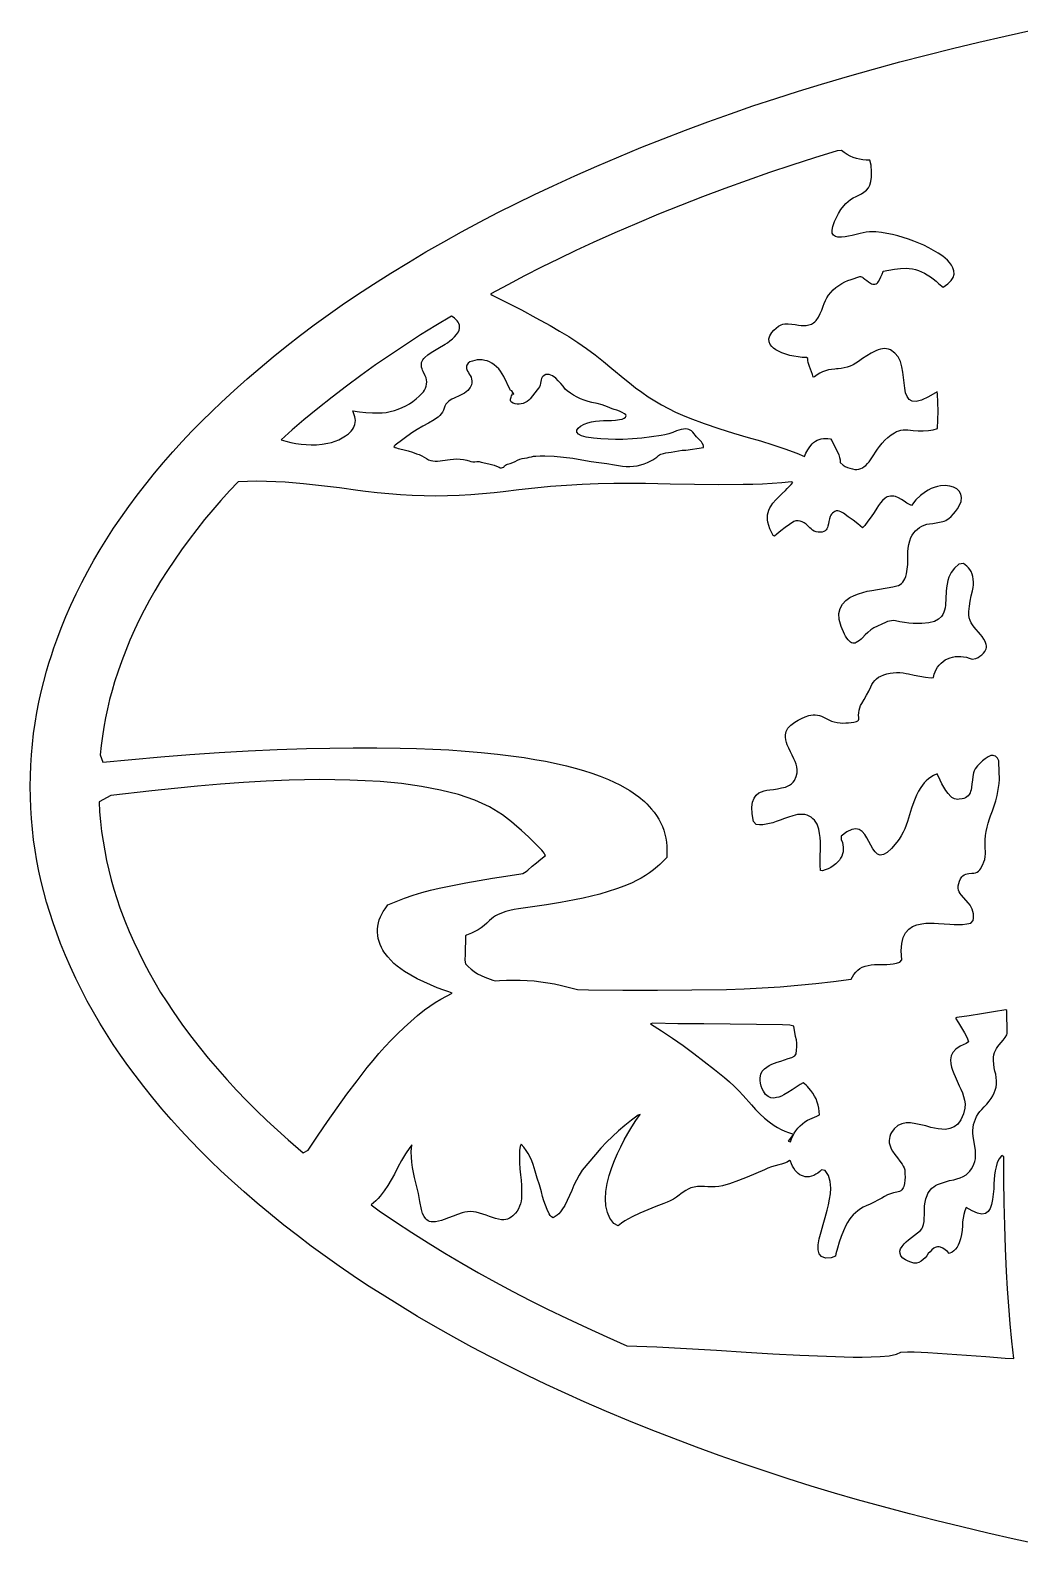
# Model space of a CAD drawing. Extents: x 0.2 to 24.2, y 0.4 to 12.4.
# Drawn here: x 0.17 to 7.4, y 0.86 to 11.92 of the extents above; entities that cross this region are included whole.
import ezdxf

# ---------------------------------------------------------------- set-up
doc = ezdxf.new("R2010")
doc.units = 0
doc.linetypes.add('0', pattern=[0])
doc.layers.add('1', color=7, linetype='0')

msp = doc.modelspace()

# ---------------------------------------------------------------- linework, layer by layer
at = {"layer": '1'}
msp.add_lwpolyline([(7.553852, 0.863081), (7.361958, 0.904371), (7.170307, 0.947523), (6.979145, 0.992567), (6.788471, 1.039503), (6.598286, 1.08827), (6.408344, 1.138929), (6.219135, 1.19142), (6.049213, 1.240522), (5.87978, 1.291548), (5.710835, 1.344526), (5.542622, 1.399427), (5.374897, 1.456282), (5.208149, 1.515028), (5.041889, 1.575666), (4.876362, 1.638227), (4.711323, 1.702711), (4.54726, 1.769026), (4.384174, 1.837263), (4.221577, 1.907331), (4.082661, 1.969252), (3.944721, 2.033064), (3.807514, 2.098707), (3.671284, 2.166243), (3.53603, 2.235579), (3.401752, 2.306746), (3.268208, 2.379744), (3.135883, 2.454542), (3.004536, 2.531111), (2.874165, 2.609449), (2.745014, 2.689558), (2.639057, 2.757338), (2.534321, 2.826765), (2.430805, 2.89781), (2.328266, 2.970503), (2.226704, 3.044813), (2.126606, 3.12071), (2.027485, 3.198164), (1.929829, 3.277174), (1.833393, 3.35774), (1.738178, 3.439772), (1.644184, 3.523329), (1.567524, 3.594221), (1.492085, 3.666487), (1.41811, 3.740156), (1.3456, 3.815168), (1.274311, 3.891493), (1.204487, 3.96913), (1.136127, 4.048018), (1.069233, 4.128187), (1.003803, 4.209547), (0.939838, 4.292097), (0.88686, 4.364302), (0.833149, 4.439619), (0.780903, 4.516188), (0.730854, 4.593916), (0.68227, 4.672804), (0.635639, 4.75279), (0.590961, 4.833815), (0.548237, 4.915876), (0.507221, 4.998915), (0.468159, 5.082869), (0.431293, 5.167707), (0.396137, 5.253401), (0.367573, 5.328993), (0.341206, 5.404799), (0.316547, 5.480726), (0.293842, 5.556837), (0.273335, 5.631758), (0.254536, 5.707197), (0.237934, 5.783064), (0.223042, 5.859327), (0.210346, 5.935957), (0.19936, 6.012892), (0.190571, 6.090101), (0.183735, 6.167463), (0.178608, 6.245008), (0.175678, 6.322645), (0.174702, 6.400343), (0.175678, 6.478041), (0.178608, 6.555677), (0.183735, 6.633223), (0.190571, 6.710585), (0.19936, 6.787794), (0.210346, 6.864698), (0.223042, 6.941359), (0.237934, 7.017622), (0.254536, 7.093489), (0.273335, 7.168928), (0.293842, 7.243849), (0.310688, 7.301283), (0.328754, 7.358412), (0.347797, 7.415205), (0.367573, 7.471693), (0.400532, 7.557447), (0.4352, 7.642408), (0.472065, 7.726515), (0.510883, 7.809767), (0.551655, 7.892073), (0.594379, 7.973402), (0.639057, 8.053694), (0.685444, 8.132948), (0.73354, 8.211073), (0.783833, 8.288069), (0.83559, 8.363844), (0.895161, 8.447218), (0.956196, 8.529402), (1.01894, 8.610426), (1.083149, 8.690199), (1.149067, 8.76869), (1.21645, 8.84593), (1.285053, 8.921858), (1.355366, 8.996412), (1.427143, 9.069593), (1.500141, 9.141401), (1.57143, 9.209608), (1.664204, 9.294783), (1.758198, 9.378401), (1.853657, 9.460463), (1.950336, 9.540907), (2.048481, 9.619764), (2.147846, 9.696974), (2.248432, 9.772505), (2.350483, 9.846388), (2.45351, 9.918562), (2.557758, 9.988997), (2.683002, 10.070814), (2.809467, 10.150862), (2.936909, 10.22917), (3.065571, 10.305677), (3.19521, 10.380354), (3.325825, 10.45323), (3.457661, 10.524275), (3.590229, 10.593489), (3.723774, 10.660841), (3.858295, 10.726301), (3.993793, 10.7899), (4.152973, 10.862165), (4.312885, 10.93257), (4.473774, 11.001051), (4.635395, 11.067671), (4.797749, 11.132368), (4.960835, 11.195143), (5.124653, 11.255995), (5.289204, 11.314924), (5.454487, 11.371931), (5.620258, 11.426954), (5.786762, 11.480055), (5.953999, 11.531172), (6.144428, 11.587233), (6.335102, 11.641371), (6.526752, 11.693525), (6.718647, 11.743757), (6.91103, 11.792006), (7.103901, 11.83827), (7.297504, 11.882582), (7.491352, 11.924879)], dxfattribs=at)
for points in [[(3.539692, 10.000257), (3.538227, 9.99684), (3.549702, 9.99095), (3.656879, 9.937056), (3.763325, 9.881849), (3.869038, 9.8253), (3.974018, 9.767408), (4.041889, 9.728254), (4.108784, 9.687208), (4.174458, 9.644331), (4.238667, 9.599653), (4.301899, 9.553205), (4.363667, 9.505018), (4.424213, 9.455122), (4.519428, 9.376051), (4.551899, 9.349928), (4.596577, 9.314344), (4.642475, 9.280409), (4.68935, 9.248121), (4.73769, 9.217543), (4.787006, 9.188734), (4.837055, 9.161695), (4.888325, 9.136488), (4.940327, 9.113142), (4.993305, 9.091658), (5.098774, 9.053205), (5.205219, 9.017042), (5.312153, 8.983168), (5.420063, 8.951582), (5.509663, 8.925489), (5.59853, 8.897627), (5.686909, 8.868055), (5.774799, 8.836744), (5.830952, 8.812574), (5.841694, 8.836958), (5.854633, 8.860395), (5.869282, 8.882673), (5.885883, 8.903639), (5.897602, 8.914167), (5.910297, 8.923262), (5.923969, 8.93083), (5.938618, 8.93675), (5.95351, 8.940962), (5.969135, 8.943373), (5.98476, 8.944014), (6.000385, 8.942823), (6.020405, 8.940321), (6.029438, 8.929762), (6.040424, 8.907209), (6.051655, 8.88484), (6.063374, 8.862654), (6.075336, 8.840651), (6.082172, 8.823225), (6.087543, 8.805189), (6.090717, 8.786726), (6.092182, 8.768019), (6.112446, 8.74864), (6.128559, 8.739393), (6.145649, 8.731611), (6.163227, 8.725355), (6.181293, 8.720655), (6.199604, 8.717543), (6.214008, 8.717634), (6.228413, 8.71974), (6.242329, 8.72386), (6.255512, 8.729872), (6.267963, 8.737654), (6.27895, 8.747084), (6.291401, 8.759535), (6.302876, 8.772749), (6.313374, 8.786695), (6.323139, 8.801344), (6.363911, 8.865278), (6.378315, 8.885847), (6.397358, 8.908857), (6.417866, 8.930433), (6.440083, 8.950453), (6.46352, 8.968855), (6.488178, 8.985487), (6.503315, 8.993269), (6.519428, 8.999403), (6.535786, 9.003828), (6.552631, 9.006514), (6.569721, 9.007399), (6.586811, 9.006514), (6.62392, 9.002485), (6.661274, 9.000288), (6.698872, 8.999952), (6.736225, 9.001509), (6.771137, 9.006178), (6.801411, 9.015608), (6.805317, 9.078932), (6.807026, 9.142378), (6.806049, 9.205824), (6.802876, 9.269178), (6.798969, 9.283674), (6.736225, 9.246565), (6.685932, 9.224043), (6.646626, 9.214613), (6.61684, 9.216749), (6.595112, 9.228926), (6.580219, 9.249586), (6.569965, 9.277235), (6.563374, 9.310347), (6.559467, 9.349714), (6.554829, 9.38899), (6.549213, 9.428144), (6.542622, 9.467146), (6.531391, 9.504835), (6.514301, 9.538771), (6.49062, 9.567579), (6.458637, 9.589705), (6.444965, 9.595137), (6.430805, 9.598555), (6.416157, 9.599836), (6.401752, 9.599012), (6.387348, 9.596052), (6.369526, 9.590651), (6.351215, 9.583296), (6.318745, 9.565657), (6.286762, 9.546858), (6.255756, 9.52696), (6.225239, 9.505995), (6.206196, 9.493238), (6.186176, 9.482069), (6.165424, 9.472578), (6.143696, 9.464827), (6.121723, 9.458876), (6.099018, 9.454725), (6.076313, 9.452467), (6.063862, 9.451124), (6.051411, 9.449873), (6.028461, 9.448133), (6.006001, 9.444227), (5.983784, 9.438215), (5.962299, 9.430098), (5.941792, 9.419996), (5.92226, 9.407972), (5.90395, 9.394178), (5.894184, 9.390882), (5.889057, 9.411177), (5.88271, 9.431135), (5.875385, 9.450697), (5.86684, 9.469801), (5.861713, 9.483778), (5.857807, 9.498182), (5.855366, 9.512861), (5.854145, 9.527693), (5.8456, 9.534834), (5.814838, 9.53578), (5.784077, 9.538679), (5.753559, 9.543562), (5.72353, 9.550428), (5.693745, 9.559187), (5.664936, 9.569838), (5.636616, 9.58235), (5.620258, 9.591749), (5.605366, 9.603071), (5.591694, 9.616163), (5.579975, 9.630812), (5.571674, 9.650343), (5.570454, 9.671492), (5.576801, 9.694136), (5.592182, 9.718397), (5.607075, 9.734632), (5.623432, 9.749495), (5.64101, 9.762831), (5.659565, 9.774549), (5.672504, 9.778486), (5.68642, 9.780531), (5.711811, 9.77986), (5.737202, 9.778028), (5.762348, 9.774977), (5.787495, 9.770765), (5.806293, 9.768263), (5.825336, 9.767805), (5.844135, 9.769423), (5.862934, 9.773085), (5.881001, 9.77873), (5.895893, 9.786879), (5.906635, 9.795637), (5.916401, 9.805922), (5.93227, 9.830091), (5.945942, 9.855421), (5.957905, 9.881727), (5.96767, 9.908888), (5.975483, 9.930281), (5.98476, 9.951185), (5.995014, 9.971479), (6.006489, 9.991163), (6.022846, 10.010725), (6.040913, 10.028913), (6.0602, 10.045698), (6.080708, 10.060926), (6.102436, 10.074507), (6.125141, 10.086378), (6.148579, 10.096449), (6.172749, 10.104689), (6.234028, 10.126783), (6.240864, 10.126295), (6.247456, 10.124617), (6.253803, 10.121748), (6.259418, 10.117842), (6.272358, 10.107069), (6.285542, 10.096846), (6.299213, 10.087202), (6.313374, 10.078138), (6.32143, 10.07411), (6.328999, 10.070875), (6.337299, 10.069532), (6.3456, 10.070112), (6.353657, 10.072615), (6.360737, 10.076887), (6.36684, 10.082685), (6.371235, 10.089735), (6.380756, 10.107283), (6.389545, 10.125257), (6.397358, 10.143629), (6.404438, 10.162367), (6.406147, 10.164778), (6.447407, 10.173567), (6.489155, 10.180128), (6.531147, 10.184431), (6.573383, 10.186445), (6.596577, 10.184919), (6.61977, 10.181623), (6.642475, 10.176588), (6.664936, 10.169813), (6.686665, 10.16136), (6.707661, 10.151289), (6.727924, 10.139631), (6.750385, 10.12483), (6.772114, 10.108931), (6.79311, 10.091932), (6.813129, 10.073896), (6.844624, 10.047987), (6.878559, 10.072065), (6.902485, 10.096235), (6.917377, 10.120375), (6.923725, 10.14427), (6.922749, 10.167799), (6.915668, 10.190779), (6.904194, 10.210188), (6.890766, 10.228376), (6.875874, 10.245192), (6.859272, 10.260511), (6.841206, 10.274153), (6.808002, 10.2964), (6.773823, 10.317183), (6.738911, 10.33647), (6.703022, 10.354231), (6.666401, 10.370436), (6.629292, 10.384993), (6.59145, 10.397963), (6.552631, 10.411177), (6.513325, 10.422712), (6.473774, 10.43257), (6.433491, 10.440718), (6.393208, 10.447157), (6.352436, 10.451857), (6.329243, 10.452742), (6.305805, 10.452009), (6.282612, 10.449629), (6.259663, 10.445631), (6.236958, 10.440046), (6.178608, 10.426374), (6.153217, 10.42024), (6.127094, 10.416151), (6.100971, 10.414106), (6.074848, 10.414137), (6.056293, 10.418776), (6.042377, 10.428144), (6.034077, 10.442915), (6.031879, 10.463881), (6.037006, 10.491926), (6.049702, 10.527693), (6.063618, 10.558088), (6.079731, 10.587477), (6.097553, 10.615797), (6.117085, 10.642866), (6.13271, 10.659254), (6.149799, 10.67436), (6.167866, 10.688093), (6.187153, 10.700331), (6.207172, 10.711012), (6.227436, 10.720503), (6.246967, 10.731367), (6.265522, 10.743574), (6.283344, 10.757002), (6.29726, 10.773359), (6.308491, 10.793959), (6.316547, 10.819807), (6.321186, 10.852095), (6.32143, 10.891829), (6.317768, 10.940229), (6.307026, 10.976179), (6.282368, 10.976393), (6.257954, 10.978559), (6.233784, 10.982679), (6.209858, 10.988722), (6.186665, 10.996687), (6.164204, 11.006453), (6.142475, 11.018019), (6.121723, 11.031263), (6.102192, 11.046156), (6.068989, 11.044996), (5.903706, 10.993879), (5.738911, 10.940748), (5.574604, 10.885664), (5.411274, 10.828627), (5.248432, 10.769636), (5.086567, 10.708693), (4.92519, 10.645796), (4.76479, 10.580976), (4.604877, 10.514235), (4.446186, 10.445601), (4.287983, 10.375044), (4.161518, 10.316359), (4.035542, 10.256147), (3.910542, 10.194441), (3.78603, 10.131208), (3.662495, 10.066481)], [(2.347553, 8.908522), (2.374897, 8.9149), (2.401752, 8.923475), (2.427876, 8.934156), (2.453022, 8.946882), (2.477192, 8.961592), (2.499897, 8.978193), (2.518696, 8.997297), (2.527729, 9.008131), (2.535297, 9.020002), (2.541401, 9.032728), (2.545795, 9.046125), (2.548725, 9.05998), (2.549458, 9.074049), (2.548725, 9.088148), (2.545551, 9.102644), (2.541645, 9.116926), (2.537006, 9.130964), (2.531391, 9.144697), (2.579243, 9.137983), (2.627094, 9.133223), (2.67519, 9.130384), (2.72353, 9.129469), (2.745258, 9.130507), (2.775288, 9.134169), (2.805073, 9.139845), (2.83437, 9.147474), (2.863178, 9.157026), (2.891254, 9.16844), (2.918354, 9.181715), (2.944721, 9.19676), (2.969868, 9.213545), (2.994038, 9.231916), (3.016743, 9.251875), (3.038227, 9.273298), (3.047016, 9.28459), (3.055805, 9.297346), (3.062641, 9.311201), (3.067524, 9.32588), (3.07021, 9.341078), (3.070942, 9.35655), (3.069477, 9.371931), (3.065815, 9.386976), (3.0602, 9.40135), (3.045551, 9.432478), (3.041157, 9.442701), (3.037251, 9.452955), (3.033588, 9.463636), (3.031879, 9.474775), (3.031879, 9.486036), (3.033588, 9.497145), (3.037251, 9.507856), (3.042377, 9.517836), (3.049213, 9.526869), (3.05727, 9.534681), (3.079731, 9.553175), (3.102924, 9.570387), (3.127094, 9.586317), (3.152241, 9.600904), (3.204975, 9.632399), (3.221577, 9.643171), (3.24062, 9.655684), (3.258442, 9.670057), (3.274799, 9.68611), (3.289448, 9.703718), (3.302143, 9.72267), (3.30727, 9.733839), (3.3102, 9.745741), (3.311176, 9.758009), (3.309956, 9.770216), (3.306538, 9.782026), (3.301167, 9.793043), (3.293842, 9.802961), (3.284321, 9.812605), (3.274067, 9.821394), (3.263325, 9.829268), (3.251606, 9.836134), (3.138325, 9.768599), (3.026264, 9.699202), (2.915424, 9.627974), (2.805561, 9.554945), (2.697163, 9.480116), (2.589741, 9.403486), (2.483784, 9.325117), (2.379047, 9.245039), (2.275776, 9.163221), (2.173725, 9.079725), (2.088764, 9.007154), (2.006489, 8.933882), (2.042377, 8.923292), (2.078754, 8.914473), (2.115376, 8.907484), (2.152485, 8.902266), (2.189838, 8.898909), (2.227192, 8.897383), (2.264545, 8.897688), (2.307514, 8.901594)], [(3.202778, 9.180525), (3.198627, 9.165144), (3.193012, 9.150282), (3.185444, 9.136213), (3.176655, 9.12303), (3.166157, 9.110975), (3.154438, 9.100142), (3.141743, 9.090681), (3.124409, 9.078871), (3.083149, 9.055861), (3.042377, 9.032454), (3.001606, 9.008619), (2.961079, 8.984388), (2.839985, 8.894789), (2.829731, 8.884474), (2.839985, 8.878645), (2.850727, 8.873823), (2.861958, 8.8701), (2.873432, 8.867476), (2.90517, 8.861433), (2.93642, 8.853437), (2.966938, 8.843519), (2.996967, 8.831678), (3.016499, 8.825605), (3.035053, 8.81764), (3.052876, 8.807844), (3.069721, 8.796339), (3.08437, 8.788374), (3.099995, 8.782484), (3.116352, 8.778852), (3.133198, 8.777479), (3.149799, 8.778395), (3.241352, 8.790968), (3.265766, 8.793409), (3.290424, 8.79405), (3.315083, 8.792982), (3.339497, 8.790113), (3.363667, 8.785536), (3.372456, 8.783094), (3.381001, 8.780348), (3.394184, 8.775862), (3.4081, 8.773573), (3.422016, 8.773573), (3.435932, 8.775831), (3.444477, 8.776136), (3.453022, 8.775496), (3.461567, 8.773909), (3.469868, 8.771437), (3.524799, 8.758558), (3.544086, 8.754042), (3.562885, 8.748213), (3.581196, 8.741102), (3.599018, 8.73274), (3.607807, 8.730116), (3.61684, 8.729597), (3.625629, 8.731215), (3.63393, 8.734877), (3.639057, 8.742445), (3.645649, 8.748671), (3.653461, 8.753279), (3.662006, 8.756056), (3.680805, 8.761122), (3.69936, 8.767622), (3.717182, 8.775557), (3.734272, 8.784864), (3.751362, 8.791121), (3.768696, 8.796034), (3.786518, 8.799604), (3.804585, 8.801832), (3.82021, 8.80644), (3.836079, 8.810225), (3.851948, 8.813154), (3.868061, 8.81526), (3.900776, 8.816725), (3.933491, 8.816938), (4.00185, 8.813337), (4.069965, 8.807386), (4.137836, 8.799055), (4.205219, 8.788404), (4.272358, 8.775373), (4.329487, 8.768049), (4.386616, 8.759993), (4.443501, 8.751173), (4.500385, 8.741621), (4.529194, 8.738935), (4.555805, 8.738478), (4.582417, 8.740187), (4.609028, 8.744032), (4.634907, 8.749983), (4.660297, 8.758039), (4.684956, 8.768141), (4.708881, 8.780195), (4.723774, 8.787794), (4.738178, 8.796644), (4.751606, 8.806746), (4.764057, 8.817976), (4.77187, 8.823561), (4.781147, 8.828718), (4.799702, 8.834547), (4.818501, 8.838972), (4.837788, 8.841963), (4.857075, 8.84355), (4.883442, 8.849165), (4.910053, 8.853621), (4.936909, 8.856886), (4.963764, 8.858961), (5.093159, 8.877851), (5.093891, 8.888044), (5.089741, 8.899061), (5.08437, 8.909468), (5.077534, 8.91905), (5.069721, 8.927717), (5.041889, 8.956465), (5.014301, 8.990644), (5.006001, 8.998213), (4.996723, 9.004377), (4.986469, 9.008924), (4.975727, 9.011732), (4.964497, 9.01277), (4.946674, 9.011763), (4.928852, 9.008924), (4.911762, 9.004377), (4.894917, 8.998091), (4.867817, 8.986616), (4.840229, 8.977156), (4.811665, 8.969801), (4.782856, 8.964521), (4.713276, 8.954542), (4.643208, 8.946547), (4.573139, 8.940504), (4.502827, 8.936445), (4.449116, 8.93611), (4.395649, 8.937696), (4.341938, 8.941175), (4.288715, 8.946547), (4.235493, 8.95384), (4.200825, 8.962843), (4.178852, 8.974684), (4.16811, 8.988539), (4.167866, 9.003523), (4.176899, 9.018843), (4.194721, 9.033644), (4.220112, 9.047132), (4.2477, 9.05644), (4.275776, 9.063795), (4.30434, 9.069136), (4.333149, 9.072432), (4.362202, 9.073713), (4.391743, 9.074018), (4.421284, 9.075331), (4.450581, 9.077681), (4.479877, 9.081007), (4.498432, 9.085188), (4.514057, 9.090925), (4.524311, 9.098433), (4.528217, 9.107893), (4.525043, 9.116713), (4.516987, 9.124372), (4.498676, 9.133863), (4.479877, 9.142195), (4.46059, 9.149244), (4.440815, 9.155073), (4.426899, 9.16017), (4.390522, 9.175093), (4.353413, 9.18788), (4.315571, 9.198469), (4.277241, 9.206831), (4.249409, 9.213545), (4.222065, 9.22212), (4.195454, 9.232496), (4.169575, 9.244673), (4.144428, 9.258558), (4.120502, 9.274092), (4.097553, 9.291212), (4.083393, 9.304457), (4.067036, 9.325087), (4.049946, 9.345045), (4.031879, 9.364332), (4.013325, 9.382887), (3.989155, 9.40077), (3.964741, 9.411238), (3.940815, 9.410963), (3.921284, 9.399488), (3.914448, 9.390791), (3.909321, 9.381086), (3.905903, 9.370649), (3.904194, 9.359785), (3.902485, 9.346449), (3.899067, 9.333479), (3.89394, 9.321119), (3.887104, 9.309614), (3.878559, 9.299177), (3.826801, 9.23274), (3.816059, 9.22212), (3.804096, 9.212996), (3.790913, 9.205519), (3.776752, 9.199812), (3.762104, 9.196028), (3.747211, 9.194166), (3.732075, 9.194288), (3.717182, 9.196394), (3.702534, 9.200453), (3.691059, 9.207472), (3.68642, 9.214033), (3.683735, 9.221724), (3.683491, 9.229811), (3.685444, 9.237654), (3.688129, 9.246199), (3.691059, 9.254622), (3.694721, 9.2628), (3.698627, 9.270796), (3.707661, 9.267591), (3.693745, 9.292555), (3.684223, 9.293196), (3.679829, 9.299513), (3.63393, 9.396772), (3.623188, 9.416059), (3.610737, 9.434309), (3.596821, 9.451368), (3.581196, 9.467085), (3.56435, 9.481367), (3.546284, 9.494062), (3.529926, 9.502577), (3.512836, 9.509291), (3.495014, 9.514112), (3.476948, 9.517012), (3.458393, 9.517927), (3.440083, 9.516859), (3.422016, 9.513838), (3.404194, 9.508863), (3.387104, 9.502028), (3.373676, 9.492414), (3.368305, 9.486219), (3.364155, 9.479048), (3.361713, 9.471205), (3.360981, 9.463026), (3.361958, 9.454878), (3.364643, 9.447096), (3.369526, 9.435469), (3.375141, 9.424177), (3.381733, 9.413282), (3.388813, 9.402845), (3.394672, 9.390272), (3.398579, 9.376966), (3.400288, 9.363234), (3.400043, 9.349409), (3.397846, 9.335737), (3.388081, 9.31468), (3.370747, 9.294386), (3.345844, 9.274946), (3.312397, 9.256361), (3.270893, 9.237379), (3.25478, 9.229292), (3.242085, 9.222456), (3.230122, 9.214003), (3.219624, 9.204084), (3.210346, 9.192854)], [(2.877338, 6.682051), (2.995991, 6.679182), (3.114643, 6.674452), (3.233051, 6.667921), (3.35146, 6.659529), (3.469624, 6.649336), (3.587543, 6.637281), (3.705463, 6.623426), (3.783588, 6.612288), (3.861469, 6.599531), (3.939106, 6.585188), (4.016254, 6.569227), (4.093159, 6.55168), (4.155415, 6.535719), (4.216938, 6.517805), (4.277973, 6.497999), (4.338276, 6.476301), (4.39809, 6.452711), (4.481098, 6.413679), (4.554829, 6.371595), (4.619526, 6.326582), (4.66103, 6.29167), (4.679585, 6.273787), (4.697163, 6.255507), (4.71352, 6.23686), (4.732563, 6.213697), (4.750141, 6.189344), (4.765766, 6.163862), (4.779926, 6.137373), (4.792377, 6.11006), (4.802876, 6.081953), (4.81142, 6.053205), (4.818012, 6.02397), (4.822895, 5.994368), (4.825581, 5.964491), (4.826313, 5.934523), (4.826313, 5.882826), (4.809223, 5.865736), (4.792133, 5.84889), (4.774555, 5.832289), (4.756977, 5.815931), (4.728413, 5.79283), (4.698627, 5.771101), (4.66811, 5.750776), (4.636616, 5.731886), (4.604145, 5.714491), (4.570942, 5.698622), (4.517475, 5.675367), (4.457905, 5.653517), (4.397358, 5.633589), (4.336567, 5.615522), (4.275043, 5.599409), (4.213032, 5.585249), (4.150776, 5.573011), (4.048481, 5.55464), (3.946186, 5.537489), (3.843403, 5.521559), (3.74062, 5.50688), (3.70937, 5.502119), (3.678608, 5.495527), (3.64809, 5.487135), (3.618305, 5.476942), (3.589008, 5.464979), (3.573139, 5.456068), (3.558002, 5.445967), (3.543842, 5.434736), (3.530415, 5.422438), (3.510883, 5.403608), (3.490376, 5.386061), (3.468647, 5.369886), (3.445942, 5.355116), (3.42226, 5.341841), (3.397846, 5.330091), (3.362446, 5.315168), (3.354877, 5.310041), (3.353168, 5.265547), (3.351948, 5.221052), (3.350971, 5.176527), (3.350239, 5.132002), (3.353413, 5.106031), (3.373676, 5.085463), (3.395405, 5.066542), (3.418598, 5.04936), (3.443012, 5.03401), (3.468403, 5.020582), (3.495014, 5.009199), (3.514545, 5.001478), (3.534077, 4.994337), (3.554096, 4.987837), (3.574116, 4.981916), (3.603168, 4.983259), (3.653706, 4.986464), (3.703999, 4.987867), (3.754536, 4.987471), (3.805073, 4.985304), (3.855366, 4.981306), (3.905659, 4.975538), (3.955708, 4.968), (4.005268, 4.958693), (4.054585, 4.947615), (4.103413, 4.934797), (4.171528, 4.917677), (4.252827, 4.915998), (4.50478, 4.914289), (4.756733, 4.91432), (5.008442, 4.916059), (5.260395, 4.919508), (5.391254, 4.923964), (5.52187, 4.930494), (5.652485, 4.939039), (5.782856, 4.949629), (5.912983, 4.962233), (6.042866, 4.976881), (6.172749, 4.993574), (6.181782, 5.011824), (6.192524, 5.029005), (6.205219, 5.044905), (6.219624, 5.059401), (6.235249, 5.072279), (6.251118, 5.080885), (6.27309, 5.088331), (6.295795, 5.094007), (6.318745, 5.097883), (6.341938, 5.099928), (6.365131, 5.100142), (6.407124, 5.100965), (6.431538, 5.10121), (6.455708, 5.103102), (6.479633, 5.106703), (6.503315, 5.111952), (6.526752, 5.118818), (6.541401, 5.134352), (6.537251, 5.199781), (6.540913, 5.25392), (6.551899, 5.297804), (6.569233, 5.332441), (6.592182, 5.358839), (6.620258, 5.378065), (6.652485, 5.391035), (6.688129, 5.398848), (6.718403, 5.40193), (6.748676, 5.403364), (6.77895, 5.403151), (6.809223, 5.40132), (6.893696, 5.395643), (6.924458, 5.393263), (6.955219, 5.392836), (6.985981, 5.394361), (7.016499, 5.397871), (7.046772, 5.403334), (7.062885, 5.421888), (7.065327, 5.438612), (7.065815, 5.455488), (7.064594, 5.472303), (7.061176, 5.488874), (7.056049, 5.504957), (7.048969, 5.520338), (7.04018, 5.534803), (7.029926, 5.54817), (6.976215, 5.609541), (6.967915, 5.620161), (6.961323, 5.63191), (6.95644, 5.644484), (6.95351, 5.657637), (6.954731, 5.675489), (6.957905, 5.693098), (6.963276, 5.710157), (6.9706, 5.726515), (6.979877, 5.741865), (6.988422, 5.749922), (6.997944, 5.756483), (7.008686, 5.761335), (7.019917, 5.764387), (7.031635, 5.765516), (7.054585, 5.76753), (7.067524, 5.768385), (7.079975, 5.771467), (7.091694, 5.776625), (7.102436, 5.783766), (7.111713, 5.792646), (7.119526, 5.802992), (7.125141, 5.814497), (7.133442, 5.831434), (7.141499, 5.849928), (7.147602, 5.869154), (7.151508, 5.888899), (7.153706, 5.908949), (7.153706, 5.929121), (7.151508, 5.949171), (7.149799, 5.980391), (7.150288, 6.011641), (7.152973, 6.04283), (7.157612, 6.073744), (7.164204, 6.104261), (7.172993, 6.134291), (7.182758, 6.165541), (7.190815, 6.187819), (7.204487, 6.223921), (7.216938, 6.260481), (7.228168, 6.297438), (7.237934, 6.334761), (7.243793, 6.363783), (7.24892, 6.392988), (7.253071, 6.422316), (7.256245, 6.451765), (7.25185, 6.577009), (7.249653, 6.58766), (7.245991, 6.597792), (7.240376, 6.607191), (7.23354, 6.615583), (7.225483, 6.622755), (7.217426, 6.626295), (7.208637, 6.628157), (7.199848, 6.628248), (7.191059, 6.6266), (7.183002, 6.623274), (7.172016, 6.618116), (7.150776, 6.603743), (7.130512, 6.587721), (7.111713, 6.570143), (7.094379, 6.55113), (7.078754, 6.530775), (7.071186, 6.515944), (7.065815, 6.499922), (7.061176, 6.473646), (7.05727, 6.447279), (7.053852, 6.42082), (7.051167, 6.3943), (7.047749, 6.37779), (7.044819, 6.365705), (7.04018, 6.354231), (7.033588, 6.34358), (7.025776, 6.334059), (7.016254, 6.325819), (7.006001, 6.319105), (6.994526, 6.31407), (6.982563, 6.310804), (6.960346, 6.307722), (6.949116, 6.306929), (6.937885, 6.307966), (6.926899, 6.310835), (6.916645, 6.315443), (6.907124, 6.321669), (6.898823, 6.329329), (6.880268, 6.350508), (6.863178, 6.372938), (6.847797, 6.396467), (6.833881, 6.421034), (6.821918, 6.446455), (6.800434, 6.493452), (6.772602, 6.481947), (6.754292, 6.470655), (6.736958, 6.457899), (6.7206, 6.443739), (6.705708, 6.428328), (6.691792, 6.411695), (6.679585, 6.394026), (6.662983, 6.366346), (6.648579, 6.337049), (6.630024, 6.290144), (6.612934, 6.24272), (6.597065, 6.194838), (6.582417, 6.146559), (6.573383, 6.119429), (6.562885, 6.092878), (6.550922, 6.066999), (6.537251, 6.041883), (6.522114, 6.017591), (6.505756, 5.994246), (6.467182, 5.948225), (6.434467, 5.918684), (6.406879, 5.903486), (6.383442, 5.900587), (6.363422, 5.907942), (6.346088, 5.923445), (6.330463, 5.94499), (6.287006, 6.025526), (6.270649, 6.050673), (6.252094, 6.071608), (6.230854, 6.086164), (6.205708, 6.092329), (6.175922, 6.087934), (6.140766, 6.071058), (6.099506, 6.039473), (6.099506, 6.013502), (6.107319, 5.991804), (6.111469, 5.975508), (6.113911, 5.958845), (6.113911, 5.94203), (6.112202, 5.925276), (6.108295, 5.908888), (6.10268, 5.89308), (6.095112, 5.878096), (6.08559, 5.864119), (6.074604, 5.851393), (6.058735, 5.836256), (6.041401, 5.822676), (6.022846, 5.810774), (6.003315, 5.800642), (5.982807, 5.792433), (5.961811, 5.786146), (5.947651, 5.788862), (5.945454, 5.825758), (5.944477, 5.862715), (5.944965, 5.899672), (5.946674, 5.936598), (5.947895, 5.967299), (5.947407, 5.997999), (5.94521, 6.028639), (5.941547, 6.059126), (5.935932, 6.089338), (5.928364, 6.111464), (5.92226, 6.126753), (5.91396, 6.141127), (5.904194, 6.15431), (5.892475, 6.166121), (5.879536, 6.176313), (5.865376, 6.184767), (5.850239, 6.191328), (5.83437, 6.195875), (5.816547, 6.197462), (5.798481, 6.197462), (5.780659, 6.195814), (5.763081, 6.192549), (5.745747, 6.187727), (5.714985, 6.177626), (5.684467, 6.167097), (5.65395, 6.15608), (5.623676, 6.144636), (5.599995, 6.136396), (5.575825, 6.129927), (5.551167, 6.125257), (5.526264, 6.122389), (5.501118, 6.121382), (5.478168, 6.124434), (5.457172, 6.144636), (5.447895, 6.202742), (5.44643, 6.249952), (5.451313, 6.28755), (5.462299, 6.316664), (5.478168, 6.338514), (5.498432, 6.354353), (5.516987, 6.363264), (5.536274, 6.370161), (5.556293, 6.374952), (5.576557, 6.377577), (5.60561, 6.380537), (5.634418, 6.384809), (5.663227, 6.390333), (5.691547, 6.397139), (5.707172, 6.403028), (5.721821, 6.410963), (5.735004, 6.420759), (5.747211, 6.432264), (5.757465, 6.445265), (5.771137, 6.474165), (5.777485, 6.501997), (5.776997, 6.523207), (5.774067, 6.544264), (5.769184, 6.564924), (5.762348, 6.584974), (5.753315, 6.6042), (5.740376, 6.629286), (5.727924, 6.654615), (5.715961, 6.680128), (5.704487, 6.705854), (5.698383, 6.723677), (5.693989, 6.742079), (5.692036, 6.760817), (5.691792, 6.779676), (5.697651, 6.803572), (5.710346, 6.826918), (5.730366, 6.849775), (5.759663, 6.872084), (5.784321, 6.886335), (5.809711, 6.898939), (5.836079, 6.909803), (5.862934, 6.918928), (5.878315, 6.922438), (5.89394, 6.924238), (5.909809, 6.92433), (5.925678, 6.922682), (5.941059, 6.919355), (5.955952, 6.914351), (5.970356, 6.907759), (5.983295, 6.901533), (6.009174, 6.888441), (6.028461, 6.87953), (6.048725, 6.872663), (6.069477, 6.867903), (6.090717, 6.865309), (6.111958, 6.864882), (6.133198, 6.866652), (6.152729, 6.867414), (6.172016, 6.869276), (6.191303, 6.872175), (6.210346, 6.876143), (6.216206, 6.878126), (6.221333, 6.881605), (6.225239, 6.886366), (6.22768, 6.892012), (6.228657, 6.898146), (6.22768, 6.904249), (6.226215, 6.922163), (6.226948, 6.940107), (6.229633, 6.957899), (6.234272, 6.975233), (6.240864, 6.991926), (6.249409, 7.007795), (6.267475, 7.037214), (6.284321, 7.067305), (6.299946, 7.097975), (6.314594, 7.129194), (6.322651, 7.145643), (6.332661, 7.161024), (6.344379, 7.175154), (6.357563, 7.187819), (6.372211, 7.198896), (6.388081, 7.208204), (6.410297, 7.216902), (6.433002, 7.22389), (6.456196, 7.229048), (6.479877, 7.232435), (6.503559, 7.233931), (6.527485, 7.233625), (6.551167, 7.231459), (6.574604, 7.227461), (6.590717, 7.22447), (6.631733, 7.214766), (6.673237, 7.206526), (6.714741, 7.199781), (6.756733, 7.194502), (6.772358, 7.196272), (6.778706, 7.220991), (6.785053, 7.23918), (6.793354, 7.256605), (6.803364, 7.273024), (6.815327, 7.288313), (6.82851, 7.302229), (6.843403, 7.31465), (6.859272, 7.325422), (6.876362, 7.334455), (6.894184, 7.341597), (6.912739, 7.346815), (6.931782, 7.350019), (6.951069, 7.351179), (6.972309, 7.350996), (6.993549, 7.349043), (7.014301, 7.345289), (7.034809, 7.339766), (7.054829, 7.332533), (7.083637, 7.337385), (7.09853, 7.344465), (7.11269, 7.35301), (7.125874, 7.362959), (7.137836, 7.374159), (7.148823, 7.386549), (7.154194, 7.396193), (7.157856, 7.40663), (7.159565, 7.417555), (7.159565, 7.428633), (7.157368, 7.439497), (7.149799, 7.459211), (7.140278, 7.478041), (7.129047, 7.495832), (7.115864, 7.512403), (7.07143, 7.566114), (7.059223, 7.581129), (7.048969, 7.597364), (7.04018, 7.614607), (7.033588, 7.632704), (7.030903, 7.655806), (7.030903, 7.679609), (7.03603, 7.717543), (7.042133, 7.755262), (7.049702, 7.792799), (7.058247, 7.830091), (7.062153, 7.855146), (7.064838, 7.874891), (7.065327, 7.894789), (7.063862, 7.914625), (7.0602, 7.934248), (7.054829, 7.953382), (7.047504, 7.971876), (7.03896, 7.985823), (7.02895, 7.998762), (7.017719, 8.010542), (7.005268, 8.02104), (6.991596, 8.030104), (6.957905, 8.024916), (6.925678, 7.995955), (6.902241, 7.964552), (6.885883, 7.931288), (6.877827, 7.905653), (6.871967, 7.879469), (6.868305, 7.852858), (6.866596, 7.826063), (6.861225, 7.724775), (6.859028, 7.707319), (6.854877, 7.690229), (6.849018, 7.673658), (6.841206, 7.65785), (6.831928, 7.642927), (6.8102, 7.622694), (6.78017, 7.606855), (6.740131, 7.596052), (6.689106, 7.590925), (6.625385, 7.591932), (6.592915, 7.594893), (6.560444, 7.599226), (6.528217, 7.604933), (6.496235, 7.611982), (6.481342, 7.612928), (6.46645, 7.612196), (6.451801, 7.609846), (6.437397, 7.605879), (6.423725, 7.600355), (6.337299, 7.560469), (6.314838, 7.54463), (6.293598, 7.527266), (6.273579, 7.508467), (6.25478, 7.488325), (6.244526, 7.477705), (6.233051, 7.468092), (6.221088, 7.459517), (6.208149, 7.452101), (6.200336, 7.449415), (6.191792, 7.448378), (6.183491, 7.448988), (6.175434, 7.451246), (6.16811, 7.455061), (6.161518, 7.460279), (6.150043, 7.472151), (6.139545, 7.48509), (6.130512, 7.499006), (6.122944, 7.513716), (6.098042, 7.569746), (6.08437, 7.620588), (6.082417, 7.664381), (6.090473, 7.701765), (6.107807, 7.73332), (6.132221, 7.759626), (6.162983, 7.781294), (6.193256, 7.79582), (6.224506, 7.808332), (6.256489, 7.81883), (6.289204, 7.827223), (6.322163, 7.833479), (6.476215, 7.859205), (6.504292, 7.86595), (6.516987, 7.870588), (6.528706, 7.877028), (6.539448, 7.885145), (6.548725, 7.894758), (6.556782, 7.905684), (6.562885, 7.917616), (6.570698, 7.936018), (6.576313, 7.955732), (6.58144, 7.988966), (6.584858, 8.022444), (6.586323, 8.056044), (6.586323, 8.089674), (6.586811, 8.116316), (6.589008, 8.142836), (6.593647, 8.169081), (6.599995, 8.194899), (6.60854, 8.220167), (6.617573, 8.23744), (6.628559, 8.253584), (6.641254, 8.268385), (6.655415, 8.28166), (6.67104, 8.293257), (6.687885, 8.303022), (6.705708, 8.310835), (6.724506, 8.316572), (6.743549, 8.320204), (6.767963, 8.323256), (6.792377, 8.326979), (6.816547, 8.331343), (6.840717, 8.336378), (6.852192, 8.340254), (6.863422, 8.345167), (6.874165, 8.351057), (6.884174, 8.357924), (6.902241, 8.37425), (6.919331, 8.391859), (6.934956, 8.410597), (6.949116, 8.430433), (6.962055, 8.451216), (6.974506, 8.483107), (6.977924, 8.511763), (6.973042, 8.536909), (6.961323, 8.55821), (6.943012, 8.575392), (6.919575, 8.588118), (6.891499, 8.596144), (6.85976, 8.599134), (6.825581, 8.596815), (6.802143, 8.592176), (6.779194, 8.585585), (6.756977, 8.577101), (6.735493, 8.566786), (6.714985, 8.554701), (6.678364, 8.527937), (6.643208, 8.494398), (6.611469, 8.453688), (6.578022, 8.470198), (6.558979, 8.484938), (6.538715, 8.497999), (6.517719, 8.509321), (6.495502, 8.518782), (6.483784, 8.521833), (6.471577, 8.523146), (6.45937, 8.522718), (6.447163, 8.520552), (6.435688, 8.516676), (6.419086, 8.506819), (6.401752, 8.490858), (6.386127, 8.473524), (6.371723, 8.454939), (6.359028, 8.435194), (6.338764, 8.402327), (6.317036, 8.370253), (6.294331, 8.338942), (6.270649, 8.308485), (6.253559, 8.2917), (6.220112, 8.319319), (6.185932, 8.346113), (6.15102, 8.372084), (6.11562, 8.397169), (6.105854, 8.403425), (6.0956, 8.408583), (6.084858, 8.412611), (6.073627, 8.41548), (6.063374, 8.41371), (6.053364, 8.410292), (6.044331, 8.405287), (6.03603, 8.398848), (6.02895, 8.391157), (6.02309, 8.382399), (6.01894, 8.372847), (6.013813, 8.355452), (6.009174, 8.337904), (6.005024, 8.320234), (6.001606, 8.302443), (5.99892, 8.292707), (5.994526, 8.283613), (5.988422, 8.275465), (5.981342, 8.268507), (5.972797, 8.262953), (5.958881, 8.259504), (5.944477, 8.258223), (5.930073, 8.259138), (5.915913, 8.262251), (5.902485, 8.267469), (5.890034, 8.274672), (5.878803, 8.283705), (5.870258, 8.291273), (5.853657, 8.30699), (5.841938, 8.317762), (5.828754, 8.326765), (5.814594, 8.333845), (5.799458, 8.33882), (5.783588, 8.341597), (5.767719, 8.342146), (5.760883, 8.339888), (5.752827, 8.336103), (5.720356, 8.314711), (5.688618, 8.292097), (5.657856, 8.268324), (5.628071, 8.243422), (5.611225, 8.230635), (5.602436, 8.235182), (5.589741, 8.258253), (5.578754, 8.282301), (5.569965, 8.307112), (5.563129, 8.332594), (5.560688, 8.350142), (5.559956, 8.367872), (5.56142, 8.385572), (5.564838, 8.402967), (5.57021, 8.419874), (5.577534, 8.436049), (5.586567, 8.451338), (5.600483, 8.47093), (5.621967, 8.494947), (5.644428, 8.518293), (5.667377, 8.540968), (5.691059, 8.562941), (5.705463, 8.577284), (5.719624, 8.592054), (5.733051, 8.607313), (5.745991, 8.622969), (5.735493, 8.627729), (5.665424, 8.619825), (5.595112, 8.613722), (5.524799, 8.609419), (5.454243, 8.606916), (5.383686, 8.606215), (5.205219, 8.605787), (5.026997, 8.606825), (4.84853, 8.609327), (4.670307, 8.613325), (4.55434, 8.614668), (4.438618, 8.614058), (4.322651, 8.611464), (4.206928, 8.606916), (4.091206, 8.600386), (3.975727, 8.591902), (3.860249, 8.581434), (3.745014, 8.569044), (3.630024, 8.55467), (3.563618, 8.547377), (3.478413, 8.538679), (3.393208, 8.531904), (3.307758, 8.527052), (3.222309, 8.524092), (3.13686, 8.523054), (3.051167, 8.523909), (2.965717, 8.526686), (2.880268, 8.531385), (2.795063, 8.537977), (2.709858, 8.546492), (2.624897, 8.556868), (2.566547, 8.564009), (2.434711, 8.581831), (2.302631, 8.597639), (2.170551, 8.611464), (2.037983, 8.623243), (1.969135, 8.627485), (1.900043, 8.629988), (1.830952, 8.630751), (1.76186, 8.629744), (1.692768, 8.626997), (1.629536, 8.559919), (1.567524, 8.491499), (1.507221, 8.421827), (1.448139, 8.350935), (1.390766, 8.278791), (1.334858, 8.205488), (1.280415, 8.130995), (1.227436, 8.055403), (1.176167, 7.978743), (1.126606, 7.901014), (1.084858, 7.831709), (1.044819, 7.761366), (1.006489, 7.690046), (0.970112, 7.617781), (0.935444, 7.5446), (0.902729, 7.470564), (0.871967, 7.395735), (0.842915, 7.320143), (0.816059, 7.243849), (0.790913, 7.166883), (0.77187, 7.101515), (0.754292, 7.035688), (0.738667, 6.969404), (0.724506, 6.902754), (0.712299, 6.835768), (0.701557, 6.768476), (0.692768, 6.700972), (0.685688, 6.633223), (0.704975, 6.57884), (0.916889, 6.59947), (1.129047, 6.617964), (1.341206, 6.634321), (1.553852, 6.648512), (1.766254, 6.660597), (1.978901, 6.670546), (2.191792, 6.678328), (2.363178, 6.682478), (2.534565, 6.684462), (2.705952, 6.68434)], [(2.168842, 3.725142), (2.205708, 3.745558), (2.27895, 3.853926), (2.347065, 3.955091), (2.416889, 4.055098), (2.488422, 4.153913), (2.561665, 4.251509), (2.636372, 4.347853), (2.679585, 4.400312), (2.722065, 4.45088), (2.76601, 4.500288), (2.811176, 4.548475), (2.857563, 4.595411), (2.905415, 4.641035), (2.954243, 4.685347), (3.004536, 4.728315), (3.055805, 4.76988), (3.094135, 4.797621), (3.133442, 4.823683), (3.173969, 4.848005), (3.215473, 4.870558), (3.257954, 4.89131), (3.233295, 4.900953), (3.196918, 4.91371), (3.14687, 4.931746), (3.097553, 4.951735), (3.048969, 4.973646), (3.001362, 4.997419), (2.954731, 5.023054), (2.909077, 5.050459), (2.881977, 5.068434), (2.856098, 5.088026), (2.831684, 5.109205), (2.808491, 5.13188), (2.786762, 5.155958), (2.766499, 5.181349), (2.757954, 5.193739), (2.750629, 5.205732), (2.739399, 5.225843), (2.730122, 5.246809), (2.722553, 5.268538), (2.716938, 5.290815), (2.713276, 5.31349), (2.711567, 5.336378), (2.711811, 5.359358), (2.714252, 5.382215), (2.718403, 5.404799), (2.724506, 5.426954), (2.732319, 5.4485), (2.742329, 5.469252), (2.753803, 5.489119), (2.766987, 5.507887), (2.787495, 5.536085), (2.848286, 5.561567), (2.909809, 5.585066), (2.972065, 5.60655), (3.035053, 5.62599), (3.09853, 5.643385), (3.162739, 5.658674), (3.259418, 5.679304), (3.356342, 5.698317), (3.453754, 5.715773), (3.551167, 5.731642), (3.649067, 5.745893), (3.757954, 5.763044), (3.772114, 5.767012), (3.785542, 5.773115), (3.797993, 5.781202), (3.808979, 5.79109), (3.840473, 5.818251), (3.872456, 5.844893), (3.904926, 5.871046), (3.937641, 5.896681), (3.934223, 5.904371), (3.928608, 5.913588), (3.920795, 5.924177), (3.91103, 5.935957), (3.862934, 5.985273), (3.813374, 6.033308), (3.762836, 6.079969), (3.710835, 6.125257), (3.689838, 6.143385), (3.668354, 6.161085), (3.646626, 6.178358), (3.624409, 6.195173), (3.529682, 6.25215), (3.421772, 6.300825), (3.302387, 6.341688), (3.172504, 6.375227), (3.0331, 6.40196), (2.885639, 6.422346), (2.731342, 6.436903), (2.620747, 6.443434), (2.510151, 6.447981), (2.399311, 6.450575), (2.288471, 6.451246), (2.177876, 6.449903), (2.067036, 6.446638), (1.899067, 6.439039), (1.731342, 6.429335), (1.563862, 6.417585), (1.396381, 6.403761), (1.228901, 6.387861), (1.061909, 6.369917), (0.762104, 6.335798), (0.677387, 6.288069), (0.681538, 6.216261), (0.687885, 6.144575), (0.695942, 6.073103), (0.706196, 6.001875), (0.718159, 5.930952), (0.732075, 5.860395), (0.747944, 5.790205), (0.765522, 5.720503), (0.785053, 5.651289), (0.806538, 5.582624), (0.829975, 5.51457), (0.86562, 5.418959), (0.897358, 5.341871), (0.931049, 5.265577), (0.966694, 5.190138), (1.004047, 5.115614), (1.043354, 5.042006), (1.08437, 4.969374), (1.127094, 4.89781), (1.171772, 4.827284), (1.217915, 4.757887), (1.282856, 4.664778), (1.345356, 4.58119), (1.409321, 4.498915), (1.475239, 4.417921), (1.542622, 4.338301), (1.611469, 4.260084), (1.682026, 4.183241), (1.754292, 4.107862), (1.827778, 4.033979), (1.902973, 3.961592), (1.979633, 3.89076), (2.057514, 3.821486)], [(7.297504, 2.226423), (7.361225, 2.2227), (7.346333, 2.349714), (7.333393, 2.476973), (7.322651, 2.604414), (7.313862, 2.732038), (7.30727, 2.859755), (7.299458, 3.026747), (7.293354, 3.19383), (7.289448, 3.360945), (7.287251, 3.52812), (7.287006, 3.695295), (7.272846, 3.705549), (7.270893, 3.704695), (7.252583, 3.682447), (7.238911, 3.6537), (7.231098, 3.623518), (7.224751, 3.59297), (7.219868, 3.562117), (7.216694, 3.53108), (7.215229, 3.499922), (7.213276, 3.461409), (7.20937, 3.423018), (7.204243, 3.38484), (7.197163, 3.346907), (7.186909, 3.318525), (7.172504, 3.296797), (7.152973, 3.283003), (7.127338, 3.278364), (7.095356, 3.284285), (7.055561, 3.302015), (7.011127, 3.327375), (7.002338, 3.301283), (6.995258, 3.274672), (6.989643, 3.247694), (6.985981, 3.220381), (6.984028, 3.192915), (6.981831, 3.160872), (6.977436, 3.129072), (6.9706, 3.0977), (6.961567, 3.066908), (6.954243, 3.051191), (6.94521, 3.03639), (6.934711, 3.022657), (6.922749, 3.010145), (6.909565, 2.999006), (6.888569, 2.989882), (6.874653, 3.004591), (6.859028, 3.0175), (6.841938, 3.028395), (6.823627, 3.037153), (6.813862, 3.039076), (6.803608, 3.039167), (6.793842, 3.037428), (6.784321, 3.033918), (6.775776, 3.028761), (6.761616, 3.016371), (6.747944, 3.003065), (6.735493, 2.988966), (6.723774, 2.974104), (6.711811, 2.95915), (6.698139, 2.945753), (6.683002, 2.934065), (6.666401, 2.92433), (6.649067, 2.919569), (6.62978, 2.919813), (6.60854, 2.925673), (6.588032, 2.933882), (6.568501, 2.944349), (6.550434, 2.956923), (6.535786, 2.973036), (6.528706, 2.989637), (6.528217, 3.006483), (6.533344, 3.023512), (6.545063, 3.042372), (6.558979, 3.059858), (6.57436, 3.07585), (6.59145, 3.090101), (6.67812, 3.158918), (6.687641, 3.169264), (6.693256, 3.179274), (6.699604, 3.201796), (6.703999, 3.224775), (6.706196, 3.24806), (6.70644, 3.271467), (6.706928, 3.287092), (6.70644, 3.313124), (6.707905, 3.339094), (6.711811, 3.364851), (6.717915, 3.390181), (6.725971, 3.4149), (6.732807, 3.42964), (6.741108, 3.443495), (6.751118, 3.456343), (6.762348, 3.46797), (6.775043, 3.478254), (6.788471, 3.487043), (6.80312, 3.494246), (6.831928, 3.504896), (6.861225, 3.514296), (6.89101, 3.522444), (6.92104, 3.52928), (6.944477, 3.535475), (6.967426, 3.543531), (6.989643, 3.55345), (7.010883, 3.565138), (7.025043, 3.57646), (7.038471, 3.591413), (7.05019, 3.607679), (7.060444, 3.625105), (7.068501, 3.643476), (7.074848, 3.66258), (7.078999, 3.682234), (7.081196, 3.702223), (7.081196, 3.722334), (7.079243, 3.742353), (7.062641, 3.847181), (7.060688, 3.86833), (7.060688, 3.88954), (7.062641, 3.910688), (7.066303, 3.931562), (7.071918, 3.95204), (7.079487, 3.971937), (7.08852, 3.991102), (7.099262, 4.009352), (7.111713, 4.026594), (7.125629, 4.042646), (7.14394, 4.061934), (7.161762, 4.081831), (7.178852, 4.102308), (7.19521, 4.123304), (7.206684, 4.142653), (7.21645, 4.162916), (7.224262, 4.183912), (7.230366, 4.205519), (7.23476, 4.227583), (7.234272, 4.251478), (7.232075, 4.275282), (7.228168, 4.298872), (7.222553, 4.322096), (7.217182, 4.347395), (7.21352, 4.37303), (7.212055, 4.398848), (7.212543, 4.424726), (7.215229, 4.441175), (7.219624, 4.457258), (7.225727, 4.472792), (7.233295, 4.487593), (7.242573, 4.501539), (7.253071, 4.514448), (7.268696, 4.531324), (7.2831, 4.549208), (7.296284, 4.567945), (7.308247, 4.587538), (7.310932, 4.596815), (7.309467, 4.765181), (7.301655, 4.771101), (7.212788, 4.754927), (7.123676, 4.740156), (7.034565, 4.726881), (6.944965, 4.71504), (6.933735, 4.708509), (6.956196, 4.673841), (6.978168, 4.638624), (6.99892, 4.602888), (7.01894, 4.566664), (7.03017, 4.535048), (7.011372, 4.524031), (6.968647, 4.504744), (6.937153, 4.483046), (6.915668, 4.45912), (6.903217, 4.433271), (6.898335, 4.405684), (6.899799, 4.376509), (6.904926, 4.352156), (6.912006, 4.32823), (6.920795, 4.304853), (6.931049, 4.282179), (6.961567, 4.215773), (6.973774, 4.190443), (6.984028, 4.164351), (6.992329, 4.137587), (6.99892, 4.110304), (7.003559, 4.082624), (7.003071, 4.05052), (6.992817, 4.010572), (6.97353, 3.967115), (6.950336, 3.93556), (6.923481, 3.914351), (6.893452, 3.902052), (6.860981, 3.897108), (6.833881, 3.897566), (6.806782, 3.90016), (6.779926, 3.90486), (6.753559, 3.911634), (6.717182, 3.921705), (6.680561, 3.930403), (6.643696, 3.937666), (6.606342, 3.943495), (6.572651, 3.943739), (6.540913, 3.93788), (6.51186, 3.924452), (6.486225, 3.90193), (6.467182, 3.874556), (6.459858, 3.86067), (6.454487, 3.84593), (6.451069, 3.830641), (6.449848, 3.815016), (6.450581, 3.79936), (6.45351, 3.783949), (6.458149, 3.769026), (6.464985, 3.754896), (6.474506, 3.737532), (6.49184, 3.713453), (6.509418, 3.689466), (6.526997, 3.665632), (6.544819, 3.64189), (6.552631, 3.629255), (6.558735, 3.615644), (6.562885, 3.601301), (6.564838, 3.586561), (6.564838, 3.571669), (6.565327, 3.548262), (6.563862, 3.524885), (6.560688, 3.501722), (6.555561, 3.478865), (6.552143, 3.469862), (6.547504, 3.461592), (6.541157, 3.454329), (6.533833, 3.448256), (6.525288, 3.443617), (6.516254, 3.440535), (6.50478, 3.437605), (6.481342, 3.43318), (6.458637, 3.426558), (6.43642, 3.417768), (6.415424, 3.406904), (6.395405, 3.394087), (6.367329, 3.378675), (6.338764, 3.364088), (6.309956, 3.350355), (6.280659, 3.337507), (6.259663, 3.327528), (6.239399, 3.315901), (6.220356, 3.302626), (6.20229, 3.287855), (6.185688, 3.27165), (6.170307, 3.254133), (6.156391, 3.235426), (6.144184, 3.215651), (6.133442, 3.194929), (6.115376, 3.154615), (6.099018, 3.113569), (6.08437, 3.071882), (6.07143, 3.029646), (6.0602, 2.986891), (6.056293, 2.970991), (6.026264, 2.958143), (5.983784, 2.957228), (5.954975, 2.967512), (5.937641, 2.987806), (5.930317, 3.016859), (5.931049, 3.053389), (5.938374, 3.096205), (5.95229, 3.148726), (5.966694, 3.201094), (5.981586, 3.253401), (5.996723, 3.305555), (6.006733, 3.345503), (6.014301, 3.385969), (6.019672, 3.426771), (6.022602, 3.467848), (6.018452, 3.51634), (6.005512, 3.55998), (5.980854, 3.597578), (5.955463, 3.601301), (5.942768, 3.588911), (5.928852, 3.577955), (5.91396, 3.568525), (5.89809, 3.560743), (5.881245, 3.55467), (5.864155, 3.550428), (5.850239, 3.549788), (5.836079, 3.551039), (5.822407, 3.554152), (5.809223, 3.559034), (5.797016, 3.565657), (5.785542, 3.573866), (5.775288, 3.583509), (5.762836, 3.597456), (5.75185, 3.612623), (5.742817, 3.628889), (5.735249, 3.646009), (5.729633, 3.663832), (5.722065, 3.668379), (5.703754, 3.657576), (5.684223, 3.648909), (5.66396, 3.6425), (5.642963, 3.638411), (5.615864, 3.631575), (5.589008, 3.62306), (5.562885, 3.612959), (5.537495, 3.601271), (5.474995, 3.5735), (5.411762, 3.547255), (5.348042, 3.522474), (5.283588, 3.49922), (5.256733, 3.491163), (5.230854, 3.484083), (5.204487, 3.4792), (5.177876, 3.476515), (5.15102, 3.476118), (5.124409, 3.477949), (5.099506, 3.480055), (5.07436, 3.480207), (5.049458, 3.478376), (5.024555, 3.474592), (5.000141, 3.468885), (4.981098, 3.459913), (4.962788, 3.44972), (4.944965, 3.438337), (4.92812, 3.425856), (4.915668, 3.416975), (4.894917, 3.401625), (4.873188, 3.38777), (4.850483, 3.375502), (4.826801, 3.364912), (4.802631, 3.356001), (4.744038, 3.333876), (4.686176, 3.310347), (4.628803, 3.285414), (4.571918, 3.259077), (4.545063, 3.244581), (4.519184, 3.228682), (4.494282, 3.211409), (4.470112, 3.192823), (4.438618, 3.209974), (4.409809, 3.247053), (4.390522, 3.289839), (4.379536, 3.337477), (4.376118, 3.389051), (4.37978, 3.4438), (4.389301, 3.500746), (4.404194, 3.559187), (4.422993, 3.618116), (4.443012, 3.66963), (4.464741, 3.720411), (4.488178, 3.77043), (4.513325, 3.819593), (4.54018, 3.867842), (4.568745, 3.915144), (4.599018, 3.961439), (4.630756, 4.006636), (4.615131, 3.999525), (4.566303, 3.963606), (4.51894, 3.926008), (4.472797, 3.886763), (4.428364, 3.8459), (4.385151, 3.80348), (4.343403, 3.759535), (4.303364, 3.714186), (4.206684, 3.599653), (4.184956, 3.56352), (4.164936, 3.52635), (4.146626, 3.488264), (4.130268, 3.449354), (4.114887, 3.412733), (4.097797, 3.376905), (4.078754, 3.341932), (4.058247, 3.307966), (4.048237, 3.293776), (4.036518, 3.280836), (4.023579, 3.2693), (4.009418, 3.259321), (3.994038, 3.251051), (3.982563, 3.256941), (3.974018, 3.26808), (3.965717, 3.280561), (3.951069, 3.311293), (3.938129, 3.342726), (3.926655, 3.374739), (3.916889, 3.407331), (3.908588, 3.440351), (3.89394, 3.490767), (3.878803, 3.54109), (3.863422, 3.591291), (3.847553, 3.641401), (3.837788, 3.668226), (3.826069, 3.694288), (3.812397, 3.719465), (3.79726, 3.743605), (3.78017, 3.766584), (3.761616, 3.788313), (3.753803, 3.770521), (3.749409, 3.743818), (3.747944, 3.698713), (3.748676, 3.653608), (3.751606, 3.608564), (3.756977, 3.563765), (3.760883, 3.525984), (3.763325, 3.488081), (3.764301, 3.450117), (3.764057, 3.412123), (3.762836, 3.3925), (3.759907, 3.37306), (3.755024, 3.353987), (3.748676, 3.335432), (3.740376, 3.317549), (3.73061, 3.300489), (3.719379, 3.284376), (3.700336, 3.264204), (3.688618, 3.255018), (3.675922, 3.247511), (3.662251, 3.241835), (3.647846, 3.238142), (3.633198, 3.236433), (3.618305, 3.236799), (3.595356, 3.240461), (3.572651, 3.245741), (3.550434, 3.252638), (3.528706, 3.261091), (3.505268, 3.270338), (3.481342, 3.278639), (3.457172, 3.285963), (3.432758, 3.292311), (3.412006, 3.295668), (3.39101, 3.296736), (3.370014, 3.295515), (3.349262, 3.291975), (3.328999, 3.286207), (3.29604, 3.275282), (3.263081, 3.263685), (3.23061, 3.251417), (3.198383, 3.238478), (3.177876, 3.230818), (3.156879, 3.225233), (3.135151, 3.221785), (3.113422, 3.220442), (3.10268, 3.221754), (3.091938, 3.224714), (3.082172, 3.229231), (3.072895, 3.235212), (3.064838, 3.242537), (3.051899, 3.259748), (3.041157, 3.282759), (3.032124, 3.312208), (3.021626, 3.370924), (3.009907, 3.429396), (2.996723, 3.487562), (2.982319, 3.545424), (2.974018, 3.582289), (2.967426, 3.61949), (2.962543, 3.656996), (2.959614, 3.694685), (2.958393, 3.732466), (2.963032, 3.784437), (2.946674, 3.764875), (2.916401, 3.717482), (2.887836, 3.669233), (2.860249, 3.620161), (2.83437, 3.570326), (2.81142, 3.528028), (2.786518, 3.486921), (2.759663, 3.447126), (2.73061, 3.408766), (2.715717, 3.391554), (2.699848, 3.375227), (2.683002, 3.359846), (2.66518, 3.345472), (2.724506, 3.301466), (2.84267, 3.221754), (2.961811, 3.143812), (3.082417, 3.067579), (3.203754, 2.993147), (3.326313, 2.920485), (3.450092, 2.849623), (3.574604, 2.780561), (3.700336, 2.713362), (3.827045, 2.647963), (3.954487, 2.584455), (4.098042, 2.51457), (4.242329, 2.446547), (4.387592, 2.380445), (4.533588, 2.316236), (4.75185, 2.307661), (4.969868, 2.297194), (5.187885, 2.284834), (5.405659, 2.270613), (5.600727, 2.25807), (5.795795, 2.247725), (5.991108, 2.239607), (6.18642, 2.233717), (6.252338, 2.233259), (6.318501, 2.234785), (6.384418, 2.238264), (6.450092, 2.243727), (6.502827, 2.254225), (6.534321, 2.268995), (6.583637, 2.270979), (6.633198, 2.271315), (6.682514, 2.270033), (6.731831, 2.267103), (6.873432, 2.258406), (7.01479, 2.248701), (7.156147, 2.23805)], [(5.609516, 3.925154), (5.634418, 3.910109), (5.660297, 3.896559), (5.686909, 3.884535), (5.714252, 3.874098), (5.742085, 3.865278), (5.74892, 3.859694), (5.71059, 3.810987), (5.728657, 3.804823), (5.735737, 3.826704), (5.74477, 3.847853), (5.755512, 3.868147), (5.768208, 3.887373), (5.782368, 3.905409), (5.798237, 3.922102), (5.815571, 3.93733), (5.833881, 3.950941), (5.853657, 3.962873), (5.86977, 3.971571), (5.886616, 3.979383), (5.903706, 3.98628), (5.92104, 3.992262), (5.939838, 4.003309), (5.938862, 4.027082), (5.935688, 4.050703), (5.930805, 4.073988), (5.923969, 4.096754), (5.91518, 4.11891), (5.904438, 4.140211), (5.892231, 4.160597), (5.878315, 4.179884), (5.86269, 4.19792), (5.853168, 4.208937), (5.842915, 4.219313), (5.831928, 4.228956), (5.820454, 4.237867), (5.799213, 4.22505), (5.769672, 4.204908), (5.739887, 4.185377), (5.709614, 4.166456), (5.679096, 4.148115), (5.662006, 4.139784), (5.644428, 4.133192), (5.626118, 4.128431), (5.607319, 4.125471), (5.585346, 4.127455), (5.564838, 4.135878), (5.546284, 4.151503), (5.53017, 4.175459), (5.521626, 4.194044), (5.515034, 4.213362), (5.510395, 4.233229), (5.507465, 4.253462), (5.506733, 4.273878), (5.51186, 4.299482), (5.522358, 4.321058), (5.537739, 4.339155), (5.554585, 4.351912), (5.572407, 4.363203), (5.591206, 4.372938), (5.610737, 4.381086), (5.630756, 4.387526), (5.657612, 4.395704), (5.684467, 4.404341), (5.711079, 4.413404), (5.73769, 4.422926), (5.760883, 4.433699), (5.769917, 4.448774), (5.773579, 4.474226), (5.775043, 4.499891), (5.774311, 4.525587), (5.771381, 4.55113), (5.76601, 4.576307), (5.752583, 4.651869), (5.723042, 4.658796), (5.67104, 4.659437), (5.479389, 4.663221), (5.287983, 4.665815), (5.096333, 4.667219), (4.904682, 4.667402), (4.722065, 4.671827), (4.706928, 4.668165), (4.787251, 4.616529), (4.866596, 4.563246), (4.944721, 4.508345), (5.02187, 4.451826), (5.097553, 4.393751), (5.17226, 4.33412), (5.20937, 4.304853), (5.246479, 4.275373), (5.282124, 4.244429), (5.316792, 4.212049), (5.349995, 4.178297), (5.381733, 4.143232), (5.442524, 4.075087), (5.472797, 4.0417), (5.504536, 4.009932), (5.537983, 3.979872), (5.573139, 3.951582)]]:
    msp.add_lwpolyline(points, close=True, dxfattribs=at)

doc.saveas('drawing.dxf')
